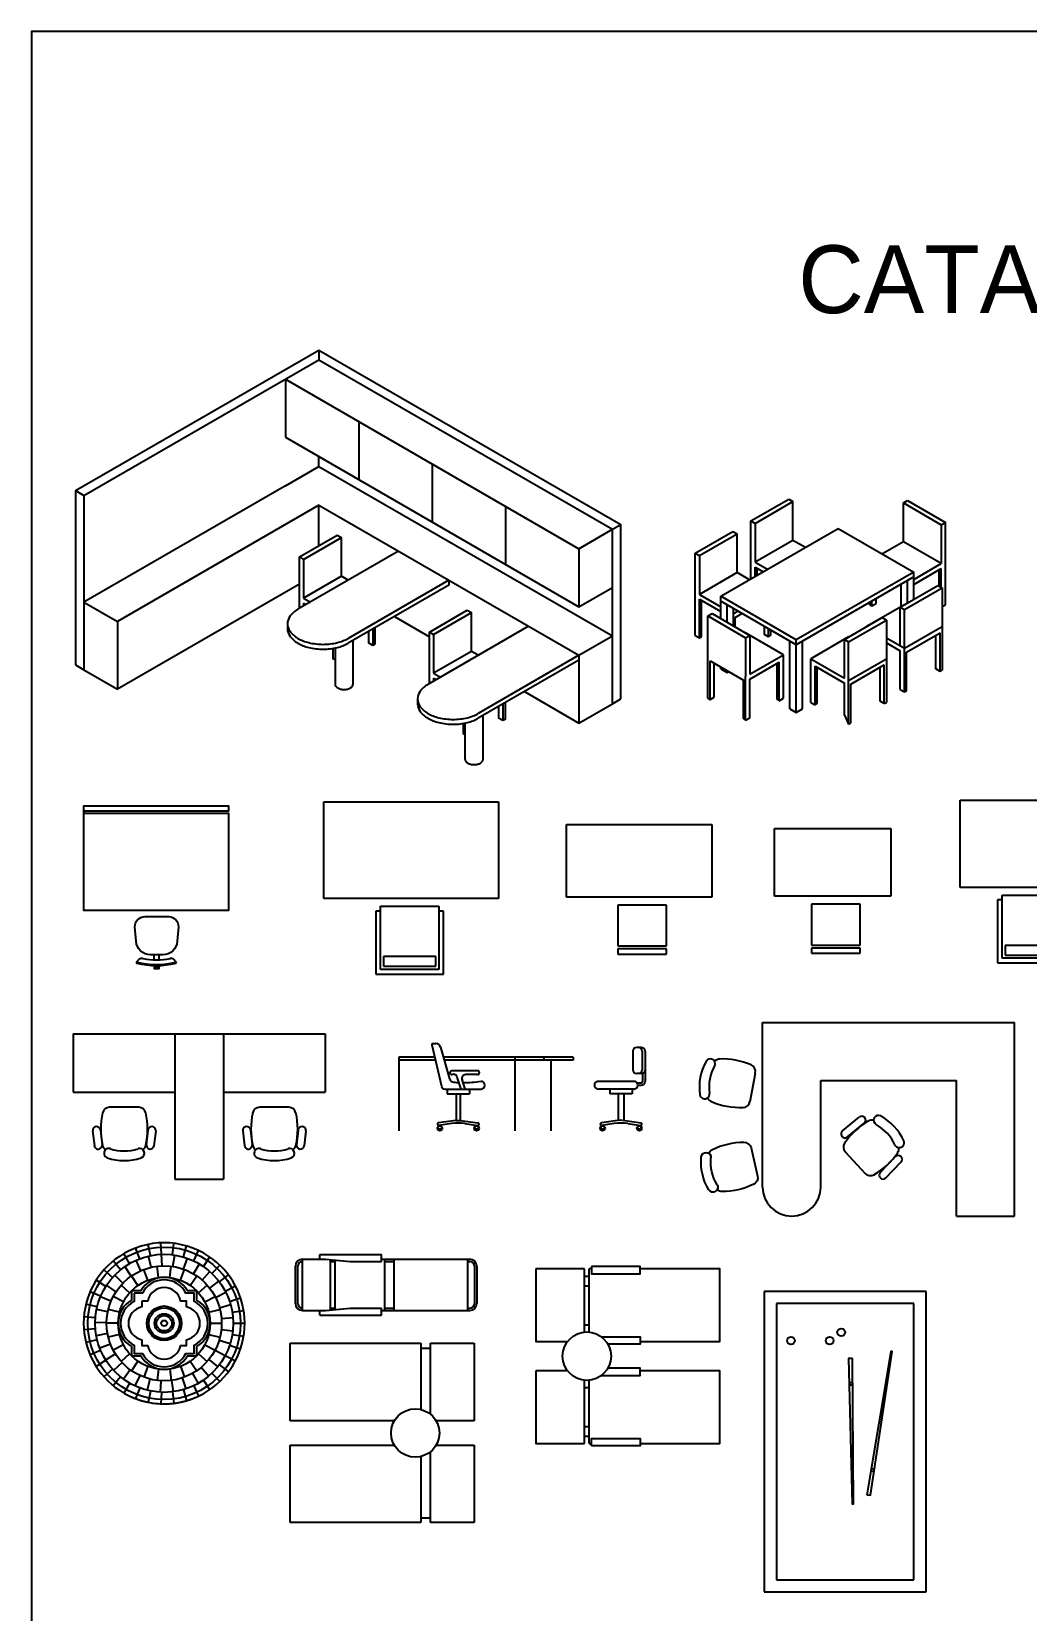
# Model space of a CAD drawing. Header units: millimetres. Extents: x 203.7 to 271.7, y 165.9 to 194.2.
# Drawn here: x 203.68 to 213.95, y 177.89 to 194.18 of the extents above; entities that cross this region are included whole.
import ezdxf

# ---------------------------------------------------------------- set-up
doc = ezdxf.new("R2010")
doc.units = ezdxf.units.MM
for name, color, linetype in [('ARCHTC8', 252, 'Continuous'), ('M', 7, 'Continuous'), ('MUEBLE', 8, 'Continuous'), ('MURO-ACTUALES', 1, 'Continuous')]:
    doc.layers.add(name, color=color, linetype=linetype)

# ---------------------------------------------------------------- blocks, each defined once
blk = doc.blocks.new('L')
at = {"layer": 'MUEBLE'}
blk.add_line((0, 0), (0, -0.6), dxfattribs=at)
blk = doc.blocks.new('ASOL-03')
for p, q in [((-0.025, 0.249), (-0.025, 0.9)), ((-0.025, 0.825), (0.025, 0.825)), ((0.025, 0.249), (0.025, 0.9)), ((-0.025, 0.725), (0.025, 0.725)), ((-0.025, 0.325), (0.025, 0.325)), ((-0.025, -0.9), (-0.025, -0.249)), ((-0.025, -0.325), (0.025, -0.325)), ((0.025, -0.9), (0.025, -0.249)), ((-0.025, -0.725), (0.025, -0.725)), ((-0.025, -0.825), (0.025, -0.825))]:
    blk.add_line(p, q)
for points in [[(-0.525, 0.9), (-0.525, 0.15), (-0.2, 0.15)], [(-0.025, 0.9), (-0.525, 0.9)], [(0.05, 0.9), (0.025, 0.9)], [(0.55, 0.15), (1.375, 0.15), (1.375, 0.9), (0.55, 0.9)], [(0.15, 0.2), (0.55, 0.2), (0.55, 0.125), (0.217, 0.125)], [(-0.2, -0.15), (-0.525, -0.15)], [(-0.525, -0.15), (-0.525, -0.9), (-0.025, -0.9)], [(0.15, -0.2), (0.55, -0.2), (0.55, -0.125), (0.217, -0.125)], [(0.55, -0.9), (1.375, -0.9), (1.375, -0.15), (0.55, -0.15)], [(0.05, -0.9), (0.025, -0.9)], [(0.025, -0.9), (0.05, -0.9)]]:
    blk.add_lwpolyline(points)
for points in [[(0.05, 0.925), (0.05, 0.85), (0.55, 0.85), (0.55, 0.925)], [(0.05, -0.925), (0.05, -0.85), (0.55, -0.85), (0.55, -0.925)]]:
    blk.add_lwpolyline(points, close=True)
blk.add_circle((0, 0), 0.25)
blk = doc.blocks.new('A-3')
at = {"layer": 'MUEBLE'}
blk.add_blockref('ASOL-03', (-1.375, -0.15), dxfattribs=at)
blk = doc.blocks.new('E-11')
at = {"layer": 'MUEBLE'}
for p, q in [((-0.742, 0.717), (-0.644, 0.291)), ((-0.732, 0.729), (-0.701, 0.729)), ((-0.653, 0.693), (-0.559, 0.366)), ((1.418, 0.689), (1.372, 0.689)), ((-1.085, 0.589), (-1.085, -0.171)), ((-0.713, 0.589), (-1.085, 0.589)), ((-0.706, 0.559), (-1.085, 0.559)), ((0.715, 0.589), (-0.623, 0.589)), ((0.715, 0.559), (-0.614, 0.559)), ((0.115, 0.589), (0.115, -0.171)), ((0.415, 0.589), (0.415, 0.559)), ((0.49, -0.171), (0.49, 0.559)), ((0.715, 0.589), (0.715, 0.559)), ((1.332, 0.649), (1.332, 0.459)), ((1.429, 0.649), (1.429, 0.459)), ((1.458, 0.649), (1.458, 0.339)), ((-0.271, 0.449), (-0.536, 0.449)), ((-0.44, 0.259), (-0.482, 0.384)), ((-0.398, 0.259), (-0.431, 0.357)), ((-0.271, 0.409), (-0.393, 0.409)), ((1.345, 0.339), (0.975, 0.339)), ((1.418, 0.419), (1.372, 0.419)), ((1.433, 0.422), (1.433, 0.339)), ((-0.605, 0.259), (-0.235, 0.259)), ((-0.585, 0.259), (-0.585, 0.209)), ((-0.585, 0.209), (-0.355, 0.209)), ((-0.49, 0.209), (-0.49, -0.064)), ((-0.45, 0.209), (-0.45, -0.064)), ((-0.355, 0.259), (-0.355, 0.209)), ((1.345, 0.259), (0.975, 0.259)), ((1.095, 0.259), (1.095, 0.209)), ((1.325, 0.209), (1.095, 0.209)), ((1.18, 0.209), (1.18, -0.066)), ((1.24, 0.209), (1.24, -0.066)), ((1.325, 0.259), (1.325, 0.209)), ((1.385, 0.324), (1.418, 0.324)), ((1.385, 0.299), (1.418, 0.299)), ((-0.49, -0.064), (-0.677, -0.09)), ((-0.539, -0.096), (-0.671, -0.115)), ((-0.668, -0.122), (-0.668, -0.114)), ((-0.653, -0.122), (-0.653, -0.112)), ((-0.49, -0.064), (-0.45, -0.064)), ((-0.45, -0.064), (-0.269, -0.09)), ((-0.401, -0.096), (-0.27, -0.115)), ((-0.288, -0.122), (-0.288, -0.112)), ((-0.273, -0.122), (-0.273, -0.114)), ((1.197, -0.063), (1.009, -0.09)), ((1.141, -0.096), (1.01, -0.115)), ((1.013, -0.122), (1.013, -0.114)), ((1.028, -0.122), (1.028, -0.112)), ((1.224, -0.063), (1.417, -0.09)), ((1.28, -0.096), (1.411, -0.115)), ((1.393, -0.122), (1.393, -0.112)), ((1.408, -0.122), (1.408, -0.114))]:
    blk.add_line(p, q, dxfattribs=at)
for centre in [(-0.66, -0.146), (-0.28, -0.146), (1.02, -0.146), (1.4, -0.146)]:
    blk.add_circle(centre, 0.025, dxfattribs=at)
for centre, radius, start, end in [((-0.732, 0.719), 0.01, 90, 192.9037), ((-0.701, 0.679), 0.05, 16.0184, 90), ((1.372, 0.649), 0.04, 90, 180), ((1.389, 0.649), 0.04, 0, 90), ((1.418, 0.649), 0.04, 0, 90), ((-0.511, 0.38), 0.05, 192.9037, 265.9835), ((-0.536, 0.429), 0.02, 90, 285.1282), ((-0.52, 0.372), 0.04, 18.5134, 105.1282), ((-0.42, 1.67), 1.343, 265.9835, 268.1644), ((-0.393, 0.369), 0.04, 90, 198.5134), ((-0.42, 1.67), 1.343, 269.9743, 277.9181), ((-0.271, 0.429), 0.02, 270, 90), ((-0.235, 0.299), 0.04, 270, 90), ((0.975, 0.299), 0.04, 90, 270), ((1.372, 0.459), 0.04, 180, 270), ((1.345, 0.299), 0.04, 270, 90), ((1.389, 0.459), 0.04, 270, 0), ((1.418, 0.459), 0.04, 270, 0), ((1.418, 0.339), 0.015, 270, 0), ((1.418, 0.339), 0.04, 270, 0), ((-0.605, 0.299), 0.04, 198.5379, 270), ((-0.673, -0.102), 0.0126, 109.1862, 277.9435), ((-0.66, -0.125), 0.025, 204.6257, 335.3743), ((-0.47, -0.592), 0.5, 82.0565, 97.9435), ((-0.28, -0.125), 0.025, 204.6257, 335.3743), ((-0.268, -0.102), 0.0126, 262.0565, 93.2993), ((1.008, -0.102), 0.0126, 86.7007, 277.9435), ((1.02, -0.125), 0.025, 204.6257, 335.3743), ((1.21, -0.592), 0.5, 82.0565, 97.9435), ((1.21, -0.163), 0.1, 82.0565, 97.9435), ((1.4, -0.125), 0.025, 204.6257, 335.3743), ((1.413, -0.102), 0.0126, 262.0565, 70.8138)]:
    blk.add_arc(centre, radius, start, end, dxfattribs=at)
blk = doc.blocks.new('E-3')
at = {"layer": 'MUEBLE'}
for p, q in [((-0.638, -0.234), (-0.638, 0.516)), ((-0.638, 0.516), (0.862, 0.516)), ((0.862, 0.516), (0.862, -0.234)), ((0.862, -0.234), (-0.638, -0.234)), ((-0.109, -0.316), (-0.109, -0.738)), ((-0.109, -0.316), (-0.109, -0.316)), ((0.394, -0.316), (-0.109, -0.316)), ((0.394, -0.738), (0.394, -0.316)), ((-0.109, -0.738), (0.394, -0.738)), ((-0.109, -0.767), (-0.109, -0.821)), ((0.394, -0.767), (-0.109, -0.767)), ((0.394, -0.821), (0.394, -0.767)), ((-0.109, -0.821), (0.394, -0.821))]:
    blk.add_line(p, q, dxfattribs=at)
blk = doc.blocks.new('ASOL-02')
for p, q in [((-1.291, 0.123), (-1.291, 0.923)), ((-1.291, 0.923), (0.059, 0.923)), ((0.059, 0.923), (0.059, 0.24)), ((0.059, 0.873), (0.159, 0.873)), ((0.159, 0.923), (0.609, 0.923)), ((0.159, 0.19), (0.159, 0.923)), ((0.609, 0.923), (0.609, 0.123)), ((-0.215, 0.123), (-1.291, 0.123)), ((0.609, 0.123), (0.216, 0.123)), ((-1.291, -0.127), (-0.217, -0.127)), ((-1.291, -0.927), (-1.291, -0.127)), ((0.218, -0.127), (0.609, -0.127)), ((0.609, -0.127), (0.609, -0.927)), ((0.059, -0.246), (0.059, -0.927)), ((0.159, -0.927), (0.159, -0.196)), ((0.059, -0.927), (-1.291, -0.927)), ((0.059, -0.877), (0.159, -0.877)), ((0.609, -0.927), (0.159, -0.927))]:
    blk.add_line(p, q)
blk.add_circle((0.001, -0.003), 0.25)
blk = doc.blocks.new('A-2')
at = {"layer": 'MUEBLE'}
blk.add_blockref('ASOL-02', (-0.609, -0.923), dxfattribs=at)
blk = doc.blocks.new('ASOL-01')
for p, q in [((0, -0.192), (0, 0.192)), ((0.024, -0.192), (0.024, 0.192)), ((0.072, -0.264), (0.072, 0.264)), ((0.072, 0.264), (0.312, 0.264)), ((0.252, 0.264), (0.252, 0.312)), ((0.252, 0.312), (0.888, 0.312)), ((0.312, 0.264), (0.564, 0.24)), ((0.36, 0.259), (0.36, -0.259)), ((0.36, 0.24), (0.408, 0.24)), ((0.408, 0.255), (0.408, -0.255)), ((0.564, 0.24), (0.888, 0.24)), ((0.888, 0.24), (0.888, 0.312)), ((0.888, 0.264), (1.8, 0.264)), ((0.924, -0.264), (0.924, 0.264)), ((0.924, 0.24), (1.02, 0.24)), ((1.02, -0.264), (1.02, 0.264)), ((1.776, 0.264), (1.776, -0.264)), ((1.776, 0.24), (1.8, 0.24)), ((1.848, 0.192), (1.848, -0.192)), ((1.872, 0.192), (1.872, -0.192)), ((0.072, -0.264), (0.312, -0.264)), ((0.252, -0.312), (0.252, -0.264)), ((0.252, -0.312), (0.888, -0.312)), ((0.312, -0.264), (0.564, -0.24)), ((0.36, -0.24), (0.408, -0.24)), ((0.564, -0.24), (0.888, -0.24)), ((0.888, -0.312), (0.888, -0.24)), ((0.888, -0.264), (1.8, -0.264)), ((0.924, -0.24), (1.02, -0.24)), ((1.776, -0.24), (1.8, -0.24))]:
    blk.add_line(p, q)
for centre, radius, start, end in [((0.072, 0.192), 0.072, 90, 180), ((0.072, 0.192), 0.048, 90, 180), ((1.8, 0.192), 0.072, 0, 90), ((1.8, 0.192), 0.048, 0, 90), ((0.072, -0.192), 0.072, 180, 270), ((0.072, -0.192), 0.048, 180, 270), ((1.8, -0.192), 0.048, 270, 0), ((1.8, -0.192), 0.072, 270, 0)]:
    blk.add_arc(centre, radius, start, end)
blk = doc.blocks.new('A-1')
at = {"layer": 'MUEBLE'}
blk.add_blockref('ASOL-01', (-0.888, -0.312), dxfattribs=at)
blk = doc.blocks.new('F')
at = {"color": 9}
blk.add_circle((0, 0), 6.3, dxfattribs=at)
at = {"layer": 'ARCHTC8', "color": 9, "linetype": 'Continuous'}
for p, q in [((5.63, 0.91), (6.57, 1.07)), ((5.7, 0), (6.65, 0)), ((5.63, -0.91), (6.57, -1.07))]:
    blk.add_line(p, q, dxfattribs=at)
at = {"layer": 'M', "color": 9, "linetype": 'Continuous'}
for p, q in [((-1.14, 5.59), (-1.33, 6.52)), ((-0.23, 5.7), (-0.27, 6.65)), ((0.69, 5.66), (0.8, 6.6)), ((-2.85, 4.94), (-3.33, 5.76)), ((-2.02, 5.33), (-2.36, 6.22)), ((-1.07, 4.63), (-1.28, 5.56)), ((-0.17, 4.75), (-0.21, 5.7)), ((0.73, 4.7), (0.87, 5.63)), ((1.59, 5.48), (1.85, 6.39)), ((1.6, 4.47), (1.93, 5.37)), ((2.44, 5.15), (2.85, 6.01)), ((3.24, 4.69), (3.78, 5.48)), ((-4.27, 3.78), (-4.98, 4.41)), ((-3.61, 4.42), (-4.21, 5.15)), ((-3.4, 3.32), (-4.08, 3.98)), ((-2.71, 3.9), (-3.26, 4.68)), ((-2.16, 3.13), (-2.7, 3.91)), ((-1.93, 4.34), (-2.31, 5.21)), ((-1.35, 3.55), (-1.69, 4.44)), ((-0.46, 3.77), (-0.57, 4.72)), ((0.46, 3.77), (0.57, 4.72)), ((1.35, 3.55), (1.69, 4.44)), ((2.16, 3.13), (2.7, 3.91)), ((2.42, 4.09), (2.91, 4.91)), ((3.15, 3.56), (3.78, 4.27)), ((3.95, 4.11), (4.61, 4.8)), ((4.56, 3.43), (5.32, 4)), ((-5.25, 2.24), (-6.12, 2.61)), ((-4.82, 3.05), (-5.62, 3.56)), ((-3.97, 2.61), (-4.76, 3.14)), ((-2.85, 2.52), (-3.56, 3.15)), ((2.85, 2.52), (3.56, 3.15)), ((3.77, 2.9), (4.52, 3.47)), ((5.05, 2.65), (5.89, 3.09)), ((-5.54, 1.36), (-6.46, 1.59)), ((-4.39, 1.82), (-5.27, 2.18)), ((-3.37, 1.77), (-4.21, 2.21)), ((3.37, 1.77), (4.21, 2.21)), ((4.25, 2.13), (5.1, 2.56)), ((4.57, 1.29), (5.49, 1.54)), ((5.41, 1.81), (6.31, 2.11)), ((-5.68, 0.46), (-6.63, 0.54)), ((-4.75, 0.05), (-5.7, 0.06)), ((-4.66, 0.95), (-5.59, 1.14)), ((-3.8, 0), (-4.75, 0)), ((-3.69, 0.91), (-4.61, 1.14)), ((3.69, 0.91), (4.61, 1.14)), ((3.8, 0), (4.75, 0)), ((4.74, 0.4), (5.68, 0.48)), ((-5.68, -0.46), (-6.63, -0.54)), ((-4.68, -0.85), (-5.61, -1.02)), ((-3.69, -0.91), (-4.61, -1.14)), ((3.69, -0.91), (4.61, -1.14)), ((4.73, -0.5), (5.67, -0.61)), ((-5.54, -1.36), (-6.46, -1.59)), ((-5.25, -2.24), (-6.12, -2.61)), ((-4.43, -1.72), (-5.32, -2.06)), ((-4.03, -2.52), (-4.83, -3.03)), ((-3.37, -1.77), (-4.21, -2.21)), ((-2.85, -2.52), (-3.56, -3.15)), ((2.85, -2.52), (3.56, -3.15)), ((3.37, -1.77), (4.21, -2.21)), ((4.2, -2.22), (5.04, -2.67)), ((4.54, -1.39), (5.45, -1.67)), ((5.41, -1.81), (6.31, -2.11)), ((-4.82, -3.05), (-5.62, -3.56)), ((-4.27, -3.78), (-4.98, -4.41)), ((-3.48, -3.24), (-4.17, -3.89)), ((-2.8, -3.84), (-3.36, -4.61)), ((-2.16, -3.13), (-2.7, -3.91)), ((-1.35, -3.55), (-1.69, -4.44)), ((-0.46, -3.77), (-0.57, -4.72)), ((0.46, -3.77), (0.57, -4.72)), ((1.35, -3.55), (1.69, -4.44)), ((2.16, -3.13), (2.7, -3.91)), ((3.07, -3.63), (3.69, -4.35)), ((3.7, -2.98), (4.44, -3.58)), ((4.56, -3.43), (5.32, -4)), ((5.05, -2.65), (5.89, -3.09)), ((-3.61, -4.42), (-4.21, -5.15)), ((-2.85, -4.94), (-3.33, -5.76)), ((-2.02, -4.3), (-2.43, -5.16)), ((-1.17, -4.61), (-1.41, -5.53)), ((-0.28, -4.74), (-0.34, -5.69)), ((0.62, -4.71), (0.75, -5.65)), ((1.5, -4.51), (1.8, -5.41)), ((2.33, -4.14), (2.8, -4.97)), ((2.44, -5.15), (2.85, -6.01)), ((3.24, -4.69), (3.78, -5.48)), ((3.95, -4.11), (4.61, -4.8)), ((-2.02, -5.33), (-2.36, -6.22)), ((-1.14, -5.59), (-1.33, -6.52)), ((-0.23, -5.7), (-0.27, -6.65)), ((0.69, -5.66), (0.8, -6.6)), ((1.59, -5.48), (1.85, -6.39))]:
    blk.add_line(p, q, dxfattribs=at)
for points in [[(-2.69, 2.69), (-2.69, 1.92, 0.578969), (-2.69, -1.92), (-2.69, -2.69), (-1.92, -2.69, 0.578969), (1.92, -2.69), (2.69, -2.69), (2.69, -1.92, 0.578969), (2.69, 1.92), (2.69, 2.69), (1.92, 2.69, 0.578969), (-1.92, 2.69)], [(-2.48, 2.48), (-2.48, 1.8, 0.61971), (-2.48, -1.8), (-2.48, -2.48), (-1.8, -2.48, 0.61971), (1.8, -2.48), (2.48, -2.48), (2.48, -1.8, 0.61971), (2.48, 1.8), (2.48, 2.48), (1.8, 2.48, 0.61971), (-1.8, 2.48)], [(-1.84, 1.84), (-1.84, 1.35, 0.825961), (-1.84, -1.35), (-1.84, -1.84), (-1.35, -1.84, 0.825961), (1.35, -1.84), (1.84, -1.84), (1.84, -1.35, 0.825961), (1.84, 1.35), (1.84, 1.84), (1.35, 1.84, 0.825961), (-1.35, 1.84)]]:
    blk.add_lwpolyline(points, format="xyb", close=True, dxfattribs=at)
for radius in [5.7, 4.75, 3.8, 1.43, 1.27, 0.792, 0.634, 0.238]:
    blk.add_circle((0, 0), radius, dxfattribs=at)
at = {"layer": 'M', "color": 9}
for start, end in [(56.251, 123.749), (236.251, 303.749), (245.3916, 295.3769)]:
    blk.add_arc((0, 0), 6.65, start, end, dxfattribs=at)
at = {"layer": 'M', "color": 9, "linetype": 'Continuous'}
for start, end in [(123.749, 236.251), (303.749, 56.251), (245.3916, 290.7816)]:
    blk.add_arc((0, 0), 6.65, start, end, dxfattribs=at)
blk = doc.blocks.new('E-10')
at = {"layer": 'MUEBLE'}
for p, q in [((-1.052, 0.777), (-1.052, 0.177)), ((-1.052, 0.777), (1.548, 0.777)), ((-0.002, 0.777), (-0.002, -0.723)), ((0.498, 0.777), (0.498, -0.723)), ((1.548, 0.777), (1.548, 0.177)), ((-1.052, 0.177), (-0.002, 0.177)), ((0.498, 0.177), (1.548, 0.177)), ((-0.377, 0.019), (-0.677, 0.019)), ((1.173, 0.019), (0.873, 0.019)), ((-0.852, -0.224), (-0.834, -0.377)), ((-0.772, -0.215), (-0.755, -0.368)), ((-0.281, -0.215), (-0.298, -0.368)), ((-0.201, -0.224), (-0.219, -0.377)), ((0.698, -0.224), (0.716, -0.377)), ((0.778, -0.215), (0.795, -0.368)), ((1.269, -0.215), (1.252, -0.368)), ((1.349, -0.224), (1.331, -0.377)), ((-0.002, -0.723), (0.498, -0.723))]:
    blk.add_line(p, q, dxfattribs=at)
for centre, radius, start, end in [((-0.677, -0.056), 0.075, 90, 167.5099), ((-0.377, -0.056), 0.075, 12.4901, 90), ((0.873, -0.056), 0.075, 90, 167.5099), ((1.173, -0.056), 0.075, 12.4901, 90), ((-0.018, -0.206), 0.75, 167.1255, 192.8745), ((-1.035, -0.206), 0.75, 347.1255, 12.8745), ((1.532, -0.206), 0.75, 167.1255, 192.8745), ((0.515, -0.206), 0.75, 347.1255, 12.8745), ((-0.812, -0.219), 0.04, 6.4952, 186.4952), ((-0.241, -0.219), 0.04, 353.5048, 173.5048), ((0.738, -0.219), 0.04, 6.4952, 186.4952), ((1.309, -0.219), 0.04, 353.5048, 173.5048), ((-0.795, -0.372), 0.04, 186.4952, 6.4952), ((-0.677, -0.356), 0.075, 192.4901, 235.8778), ((-0.685, -0.455), 0.05, 71.5114, 251.5114), ((-0.527, 0.019), 0.45, 251.5114, 288.4886), ((-0.368, -0.455), 0.05, 288.4886, 108.4886), ((-0.377, -0.356), 0.075, 304.1222, 347.5099), ((-0.258, -0.372), 0.04, 173.5048, 353.5048), ((0.755, -0.372), 0.04, 186.4952, 6.4952), ((0.873, -0.356), 0.075, 192.4901, 235.8778), ((0.865, -0.455), 0.05, 71.5114, 251.5114), ((1.023, 0.019), 0.45, 251.5114, 288.4886), ((1.182, -0.455), 0.05, 288.4886, 108.4886), ((1.173, -0.356), 0.075, 304.1222, 347.5099), ((1.292, -0.372), 0.04, 173.5048, 353.5048), ((-0.527, 0.019), 0.55, 251.5114, 288.4886), ((1.023, 0.019), 0.55, 251.5114, 288.4886)]:
    blk.add_arc(centre, radius, start, end, dxfattribs=at)
blk = doc.blocks.new('E-2')
at = {"layer": 'MUEBLE'}
for p, q in [((-1.013, 0.7), (0.787, 0.7)), ((-1.013, -0.3), (-1.013, 0.7)), ((0.787, 0.7), (0.787, -0.3)), ((0.787, -0.3), (-1.013, -0.3)), ((-0.478, -0.43), (-0.478, -1.08)), ((-0.474, -0.43), (-0.478, -0.43)), ((-0.428, -0.43), (-0.474, -0.43)), ((-0.428, -1.03), (-0.428, -0.379)), ((-0.428, -0.379), (0.172, -0.379)), ((0.172, -0.379), (0.172, -1.03)), ((0.222, -0.43), (0.172, -0.43)), ((0.222, -1.08), (0.222, -0.43)), ((-0.398, -0.898), (-0.398, -0.998)), ((0.142, -0.898), (-0.398, -0.898)), ((0.142, -0.998), (0.142, -0.898)), ((-0.478, -1.08), (0.222, -1.08)), ((0.172, -1.03), (-0.428, -1.03)), ((-0.398, -0.998), (0.142, -0.998))]:
    blk.add_line(p, q, dxfattribs=at)
blk = doc.blocks.new('E-1')
at = {"layer": 'MUEBLE'}
for p, q in [((4.732, -3.618), (4.732, -3.518)), ((4.832, -3.618), (4.832, -3.518))]:
    blk.add_line(p, q, dxfattribs=at)
blk.add_lwpolyline([(3.271, -0.547), (6.271, -0.547), (6.271, -0.447), (3.271, -0.447), (3.271, -2.597), (6.271, -2.597), (6.271, -0.597), (3.271, -0.597)], dxfattribs=at)
blk.add_lwpolyline([(4.909, -3.518), (4.655, -3.518, -0.397305), (4.355, -3.236), (4.334, -2.94, -0.431327), (4.534, -2.728), (5.03, -2.728, -0.431327), (5.23, -2.94), (5.208, -3.236, -0.397305)], format="xyb", close=True, dxfattribs=at)
for points in [[(4.371, -3.688, 0.125), (5.181, -3.688, 0.125)], [(4.376, -3.668, 0.125), (5.176, -3.668, 0.777778)], [(4.498, -3.593, 0.09384), (5.065, -3.591, 0.125)]]:
    blk.add_lwpolyline(points, format="xyb", dxfattribs=at)
blk.add_lwpolyline([(4.732, -3.773), (4.732, -3.797), (4.832, -3.797), (4.832, -3.773)], close=True, dxfattribs=at)
for centre, radius, start, end in [((4.373, -3.678), 0.01, 75.75, 255.75), ((4.473, -3.69), 0.1, 75.75, 167.514), ((5.078, -3.69), 0.1, 12.486, 104.25), ((5.178, -3.678), 0.01, 284.25, 104.25)]:
    blk.add_arc(centre, radius, start, end, dxfattribs=at)
blk = doc.blocks.new('BILLA-01')
for p, q in [((-0.845, 1.567), (-0.845, -1.533)), ((0.825, 1.567), (-0.845, 1.567)), ((0.825, -1.533), (0.825, 1.567)), ((-0.72, 1.442), (-0.72, -1.408)), ((0.7, 1.442), (-0.72, 1.442)), ((0.7, -1.408), (0.7, 1.442)), ((0.068, 0.625), (0.032, 0.625)), ((0.068, 0.6), (0.033, 0.6)), ((0.254, -0.284), (0.29, -0.289)), ((0.259, -0.259), (0.294, -0.264)), ((-0.72, -1.408), (0.7, -1.408)), ((-0.845, -1.533), (0.825, -1.533))]:
    blk.add_line(p, q)
for points in [[(0.066, 0.875), (0.026, 0.875), (0.062, -0.625), (0.077, -0.625)], [(0.213, -0.53), (0.253, -0.536), (0.474, 0.947), (0.46, 0.949)]]:
    blk.add_lwpolyline(points, close=True)
for centre in [(-0.051, 1.146), (-0.57, 1.06), (-0.17, 1.06)]:
    blk.add_circle(centre, 0.04)
for points in [[(0.46, 0.949), (0.474, 0.947), (0.455, 0.925), (0.471, 0.922)], [(0.077, -0.625), (0.062, -0.625), (0.077, -0.6), (0.062, -0.6)]]:
    blk.add_solid(points)
blk = doc.blocks.new('B-1')
at = {"layer": 'MUEBLE'}
blk.add_blockref('BILLA-01', (-0.825, -1.567), dxfattribs=at)
blk = doc.blocks.new('SILLA-VI')
at = {"layer": 'MUEBLE'}
blk.add_line((-0.15, -0.275), (0.15, -0.275), dxfattribs=at)
for centre, radius, start, end in [((-0.159, 0.199), 0.05, 108.4886, 288.4886), ((0, -0.275), 0.55, 71.5114, 108.4886), ((0, -0.275), 0.45, 71.5114, 108.4886), ((0.159, 0.199), 0.05, 251.5114, 71.5114), ((0.508, -0.05), 0.75, 167.1255, 192.8745), ((-0.15, 0.1), 0.075, 124.1222, 167.5099), ((0.15, 0.1), 0.075, 12.4901, 55.8778), ((-0.508, -0.05), 0.75, 347.1255, 12.8745), ((-0.15, -0.2), 0.075, 192.4901, 270), ((0.15, -0.2), 0.075, 270, 347.5099)]:
    blk.add_arc(centre, radius, start, end, dxfattribs=at)
blk = doc.blocks.new('E-12')
at = {"layer": 'MUEBLE'}
for p, q in [((-0.901, -0.338), (-0.901, 1.362)), ((-0.901, 1.362), (1.699, 1.362)), ((1.699, -0.638), (1.699, 1.362)), ((-1.031, 0.544), (-0.976, 0.839)), ((-0.301, -0.338), (-0.301, 0.762)), ((-0.301, 0.762), (1.099, 0.762)), ((1.099, -0.638), (1.099, 0.762)), ((-0.077, 0.241), (0.097, 0.384)), ((-0.026, 0.179), (0.148, 0.322)), ((-0.048, 0.024), (0.156, -0.197)), ((0.313, -0.187), (0.469, -0.025)), ((0.37, -0.243), (0.526, -0.08)), ((1.099, -0.638), (1.699, -0.638))]:
    blk.add_line(p, q, dxfattribs=at)
for centre, radius, start, end in [((-1.441, 0.935), 0.05, 330.9108, 150.9108), ((-1.345, 0.908), 0.075, 91.8894, 135.2771), ((-1.318, 0.234), 0.75, 66.5248, 92.2738), ((-1.004, 0.692), 0.55, 150.9108, 187.8879), ((-1.004, 0.692), 0.45, 150.9108, 187.8879), ((-1.05, 0.853), 0.075, 349.3993, 66.9092), ((-1.499, 0.623), 0.05, 187.8879, 7.8879), ((-1.4, 0.613), 0.075, 203.5215, 246.9092), ((-1.131, 1.233), 0.75, 246.5248, 272.2738), ((-1.105, 0.558), 0.075, 271.8894, 349.3993), ((0.565, -0.307), 0.75, 119.8939, 145.643), ((0.123, 0.353), 0.04, 309.3802, 129.3802), ((0.228, 0.278), 0.075, 76.8906, 120.2784), ((0.295, 0.352), 0.05, 61.257, 241.257), ((0.054, -0.087), 0.55, 24.2799, 61.257), ((-0.051, 0.21), 0.04, 129.3802, 309.3802), ((0.054, -0.087), 0.45, 24.2799, 61.257), ((0.008, 0.075), 0.075, 145.2585, 222.7684), ((-0.126, 0.439), 0.75, 299.8939, 325.643), ((0.51, 0.119), 0.05, 204.2799, 24.2799), ((0.431, 0.058), 0.075, 325.2585, 8.6462), ((0.498, -0.052), 0.04, 316.1567, 136.1567), ((0.211, -0.146), 0.075, 222.7684, 300.2784), ((0.342, -0.215), 0.04, 136.1567, 316.1567), ((-0.601, -0.338), 0.3, 180, 0)]:
    blk.add_arc(centre, radius, start, end, dxfattribs=at)
at = {"layer": 'MUEBLE', "xscale": -1, "rotation": 103.0307790076859}
blk.add_blockref('SILLA-VI', (-1.255, -0.141), dxfattribs=at)
blk = doc.blocks.new('E-5')
at = {"layer": 'MUEBLE'}
for p, q in [((-0.681, -0.287), (-0.681, 0.613)), ((-0.681, 0.613), (0.819, 0.613)), ((0.819, 0.613), (0.819, -0.287)), ((0.819, -0.287), (-0.681, -0.287)), ((-0.296, -0.416), (-0.296, -1.066)), ((-0.292, -0.416), (-0.296, -0.416)), ((-0.246, -0.416), (-0.292, -0.416)), ((-0.246, -1.016), (-0.246, -0.366)), ((-0.246, -0.366), (0.354, -0.366)), ((0.354, -0.366), (0.354, -1.016)), ((0.404, -0.416), (0.354, -0.416)), ((0.404, -1.066), (0.404, -0.416)), ((-0.215, -0.885), (-0.215, -0.985)), ((0.325, -0.885), (-0.215, -0.885)), ((0.325, -0.985), (0.325, -0.885)), ((-0.296, -1.066), (0.404, -1.066)), ((0.354, -1.016), (-0.246, -1.016)), ((-0.215, -0.985), (0.325, -0.985))]:
    blk.add_line(p, q, dxfattribs=at)
blk = doc.blocks.new('E-4')
at = {"layer": 'MUEBLE'}
for p, q in [((-0.64, 0.705), (0.56, 0.705)), ((-0.64, 0.005), (-0.64, 0.705)), ((0.56, 0.705), (0.56, 0.005)), ((0.56, 0.005), (-0.64, 0.005)), ((-0.261, -0.077), (-0.261, -0.499)), ((0.242, -0.077), (-0.261, -0.077)), ((-0.261, -0.077), (-0.261, -0.077)), ((0.242, -0.499), (0.242, -0.077)), ((-0.261, -0.499), (0.242, -0.499)), ((0.242, -0.529), (-0.261, -0.529)), ((-0.261, -0.529), (-0.261, -0.582)), ((-0.261, -0.582), (0.242, -0.582)), ((0.242, -0.582), (0.242, -0.529))]:
    blk.add_line(p, q, dxfattribs=at)

msp = doc.modelspace()

# ---------------------------------------------------------------- linework, layer by layer
at = {"layer": 'MUEBLE'}
for p, q in [((204.13, 189.444), (206.641, 190.894)), ((206.641, 190.894), (209.759, 189.094)), ((206.641, 190.894), (206.641, 190.794)), ((204.216, 189.394), (206.641, 190.794)), ((206.641, 190.794), (209.672, 189.044)), ((206.295, 190.594), (206.295, 189.994)), ((206.295, 190.594), (209.326, 188.844)), ((206.295, 189.994), (209.326, 188.244)), ((206.295, 189.494), (206.641, 189.694)), ((206.641, 189.694), (206.641, 189.794)), ((206.641, 189.694), (209.672, 187.944)), ((204.13, 189.444), (204.13, 187.644)), ((204.13, 189.444), (204.216, 189.394)), ((206.295, 189.494), (204.216, 188.294)), ((204.216, 189.394), (204.216, 187.594)), ((211.102, 189.13), (211.492, 189.355)), ((211.492, 189.355), (211.535, 189.33)), ((212.676, 189.316), (212.719, 189.341)), ((212.719, 189.341), (213.109, 189.116)), ((206.641, 189.294), (204.563, 188.094)), ((206.641, 189.294), (209.326, 187.744)), ((206.641, 188.875), (206.641, 189.294)), ((211.145, 189.105), (211.535, 189.33)), ((211.535, 188.93), (211.535, 189.33)), ((212.676, 188.916), (212.676, 189.316)), ((212.676, 189.316), (213.065, 189.091)), ((209.326, 188.844), (209.672, 189.044)), ((209.672, 189.044), (209.759, 189.094)), ((209.672, 187.244), (209.672, 189.044)), ((209.759, 187.294), (209.759, 189.094)), ((210.526, 188.798), (210.916, 189.023)), ((210.79, 188.353), (212.002, 189.053)), ((210.916, 189.023), (210.959, 188.998)), ((211.102, 188.533), (211.102, 189.13)), ((211.102, 189.13), (211.145, 189.105)), ((211.145, 189.105), (211.145, 188.705)), ((212.002, 189.053), (212.782, 188.603)), ((213.065, 189.091), (213.109, 189.116)), ((213.065, 189.091), (213.065, 188.691)), ((213.109, 188.266), (213.109, 189.116)), ((206.441, 188.759), (206.831, 188.984)), ((206.484, 188.734), (206.874, 188.959)), ((206.831, 188.984), (206.874, 188.959)), ((206.874, 188.559), (206.874, 188.959)), ((210.569, 188.773), (210.959, 188.998)), ((210.959, 188.598), (210.959, 188.998)), ((211.535, 188.93), (211.145, 188.705)), ((211.663, 188.857), (211.535, 188.93)), ((212.676, 188.916), (212.458, 188.79)), ((213.065, 188.691), (212.676, 188.916)), ((207.464, 188.819), (206.425, 188.219)), ((206.441, 188.229), (206.441, 188.759)), ((206.441, 188.759), (206.484, 188.734)), ((206.484, 188.734), (206.484, 188.334)), ((209.326, 188.844), (209.326, 188.244)), ((210.526, 187.948), (210.526, 188.798)), ((210.526, 188.798), (210.569, 188.773)), ((210.569, 188.773), (210.569, 188.373)), ((211.145, 188.705), (211.273, 188.632)), ((212.782, 188.527), (213.065, 188.691)), ((206.874, 188.559), (206.484, 188.334)), ((206.944, 188.519), (206.874, 188.559)), ((210.959, 188.598), (210.569, 188.373)), ((211.087, 188.524), (210.959, 188.598)), ((211.145, 188.654), (211.229, 188.606)), ((211.145, 188.558), (211.145, 188.654)), ((211.167, 188.571), (211.167, 188.642)), ((212.782, 188.603), (211.569, 187.903)), ((212.782, 188.553), (211.569, 187.853)), ((212.782, 188.476), (213.065, 188.64)), ((212.782, 188.321), (212.782, 188.603)), ((213.043, 188.459), (213.043, 188.627)), ((213.065, 188.447), (213.065, 188.64)), ((206.441, 188.479), (204.563, 187.394)), ((207.984, 188.519), (206.944, 187.919)), ((207.984, 188.469), (206.944, 187.869)), ((207.984, 188.519), (207.984, 188.469)), ((209.326, 188.244), (209.672, 188.444)), ((210.569, 188.373), (210.79, 188.245)), ((212.642, 188.241), (213.032, 188.466)), ((212.652, 188.246), (212.652, 188.478)), ((212.686, 188.216), (213.076, 188.441)), ((212.717, 188.284), (212.717, 188.515)), ((213.032, 188.466), (213.076, 188.441)), ((213.076, 188.441), (213.076, 187.591)), ((204.216, 188.294), (204.563, 188.094)), ((206.484, 188.334), (206.554, 188.294)), ((206.484, 188.283), (206.51, 188.269)), ((206.484, 188.283), (206.484, 188.254)), ((206.506, 188.271), (206.506, 188.266)), ((207.783, 187.984), (208.173, 188.209)), ((208.173, 188.209), (208.216, 188.184)), ((210.569, 187.923), (210.569, 188.322)), ((210.569, 188.322), (210.79, 188.195)), ((210.591, 187.935), (210.591, 188.309)), ((210.79, 188.123), (210.79, 188.353)), ((211.569, 187.903), (210.79, 188.353)), ((211.569, 187.853), (210.79, 188.303)), ((210.855, 188.086), (210.855, 188.265)), ((210.92, 188.048), (210.92, 188.228)), ((210.92, 188.175), (210.965, 188.201)), ((212.686, 188.266), (212.296, 188.041)), ((212.329, 188.266), (212.329, 188.292)), ((212.329, 188.266), (212.351, 188.253)), ((212.351, 188.253), (212.351, 188.304)), ((212.351, 188.253), (212.395, 188.278)), ((212.395, 188.278), (212.395, 188.329)), ((212.642, 188.241), (212.686, 188.216)), ((212.642, 187.841), (212.642, 188.241)), ((212.686, 187.366), (212.686, 188.216)), ((213.076, 188.247), (213.109, 188.266)), ((204.563, 188.094), (204.563, 187.394)), ((206.317, 188.069), (206.317, 188.019)), ((207.421, 188.144), (207.783, 187.935)), ((208.806, 188.044), (207.767, 187.444)), ((207.826, 187.959), (208.216, 188.184)), ((208.216, 187.784), (208.216, 188.184)), ((210.657, 188.15), (210.7, 188.175)), ((210.657, 188.15), (211.046, 187.925)), ((210.657, 187.3), (210.657, 188.15)), ((210.7, 188.175), (211.09, 187.95)), ((210.938, 188.135), (211.009, 188.176)), ((210.938, 188.038), (210.938, 188.135)), ((211.24, 187.96), (211.24, 188.043)), ((212.067, 187.908), (212.456, 188.133)), ((212.11, 187.883), (212.5, 188.108)), ((212.456, 188.133), (212.5, 188.108)), ((212.5, 188.108), (212.5, 187.258)), ((212.686, 187.816), (213.076, 188.041)), ((206.993, 187.897), (206.993, 187.444)), ((207.155, 187.991), (207.155, 187.871)), ((207.198, 187.846), (207.155, 187.871)), ((207.198, 188.016), (207.198, 187.846)), ((207.22, 188.029), (207.22, 187.858)), ((207.783, 187.984), (207.826, 187.959)), ((207.783, 187.454), (207.783, 187.984)), ((207.826, 187.959), (207.826, 187.559)), ((209.326, 187.744), (209.672, 187.944)), ((210.526, 187.948), (210.569, 187.923)), ((210.569, 187.923), (210.591, 187.935)), ((211.436, 187.75), (211.046, 187.975)), ((211.046, 187.925), (211.09, 187.95)), ((211.046, 187.925), (211.046, 187.525)), ((211.09, 187.95), (211.09, 187.55)), ((211.283, 187.935), (211.24, 187.96)), ((211.283, 187.935), (211.283, 188.018)), ((211.283, 187.935), (211.305, 187.948)), ((211.305, 188.005), (211.305, 187.948)), ((211.504, 187.19), (211.504, 187.89)), ((211.569, 187.153), (211.569, 187.903)), ((211.634, 187.19), (211.634, 187.89)), ((212.11, 187.933), (211.72, 187.708)), ((212.067, 187.908), (212.11, 187.883)), ((212.067, 187.508), (212.067, 187.908)), ((212.11, 187.033), (212.11, 187.883)), ((212.5, 187.923), (212.686, 187.816)), ((212.5, 187.873), (212.642, 187.79)), ((212.708, 187.778), (213.054, 187.977)), ((213.01, 187.603), (213.01, 187.952)), ((213.054, 187.578), (213.054, 187.977)), ((206.787, 187.816), (206.787, 187.709)), ((206.809, 187.697), (206.787, 187.709)), ((206.809, 187.82), (206.809, 187.444)), ((207.22, 187.858), (207.198, 187.846)), ((208.216, 187.784), (207.826, 187.559)), ((208.286, 187.744), (208.216, 187.784)), ((209.326, 187.744), (208.287, 187.144)), ((209.326, 187.744), (209.326, 187.044)), ((211.09, 187.55), (211.436, 187.75)), ((211.436, 187.3), (211.436, 187.75)), ((211.72, 187.258), (211.72, 187.708)), ((211.72, 187.708), (212.067, 187.508)), ((212.11, 187.483), (212.5, 187.708)), ((212.642, 187.391), (212.642, 187.79)), ((212.708, 187.379), (212.708, 187.778)), ((204.13, 187.644), (204.216, 187.594)), ((204.216, 187.594), (204.563, 187.394)), ((207.826, 187.559), (207.896, 187.519)), ((209.326, 187.694), (208.287, 187.094)), ((210.679, 187.287), (210.679, 187.687)), ((210.679, 187.687), (211.024, 187.487)), ((210.722, 187.312), (210.722, 187.662)), ((210.79, 187.603), (210.79, 187.622)), ((210.79, 187.603), (210.855, 187.565)), ((210.855, 187.565), (210.855, 187.585)), ((210.855, 187.565), (210.872, 187.575)), ((211.09, 187.499), (211.393, 187.674)), ((211.371, 187.288), (211.371, 187.662)), ((211.393, 187.284), (211.393, 187.674)), ((211.763, 187.233), (211.763, 187.632)), ((211.763, 187.632), (212.067, 187.457)), ((211.785, 187.246), (211.785, 187.62)), ((212.132, 187.445), (212.478, 187.645)), ((212.434, 187.271), (212.434, 187.62)), ((212.478, 187.246), (212.478, 187.645)), ((213.054, 187.578), (213.01, 187.603)), ((213.054, 187.578), (213.076, 187.591)), ((207.826, 187.508), (207.852, 187.494)), ((207.826, 187.508), (207.826, 187.479)), ((207.848, 187.496), (207.848, 187.491)), ((211.024, 187.088), (211.024, 187.487)), ((211.046, 187.075), (211.046, 187.525)), ((211.09, 187.1), (211.09, 187.499)), ((212.067, 187.125), (212.067, 187.457)), ((212.132, 187.046), (212.132, 187.445)), ((212.642, 187.391), (212.686, 187.366)), ((207.66, 187.294), (207.66, 187.244)), ((208.541, 187.241), (208.541, 187.071)), ((208.563, 187.254), (208.563, 187.083)), ((208.763, 187.369), (209.326, 187.044)), ((209.326, 187.044), (209.672, 187.244)), ((209.672, 187.244), (209.759, 187.294)), ((210.657, 187.3), (210.679, 187.287)), ((210.679, 187.287), (210.722, 187.312)), ((211.393, 187.276), (211.371, 187.288)), ((211.393, 187.275), (211.436, 187.3)), ((211.72, 187.258), (211.763, 187.233)), ((211.763, 187.233), (211.785, 187.246)), ((212.478, 187.246), (212.434, 187.271)), ((212.478, 187.246), (212.5, 187.258)), ((212.686, 187.366), (212.708, 187.379)), ((208.335, 187.122), (208.335, 186.669)), ((208.497, 187.216), (208.497, 187.096)), ((208.541, 187.071), (208.497, 187.096)), ((208.563, 187.083), (208.541, 187.071)), ((211.024, 187.088), (211.046, 187.075)), ((211.046, 187.075), (211.09, 187.1)), ((211.504, 187.19), (211.569, 187.153)), ((211.569, 187.153), (211.634, 187.19)), ((212.067, 187.125), (212.11, 187.033)), ((208.13, 187.041), (208.13, 186.934)), ((208.152, 186.922), (208.13, 186.934)), ((208.152, 186.669), (208.151, 187.044)), ((212.11, 187.033), (212.132, 187.046))]:
    msp.add_line(p, q, dxfattribs=at)
for points in [[(206.425, 188.219, 0.106617), (206.341, 188.143, 0.156851), (206.317, 188.069, 0.156851), (206.341, 187.995, 0.106617), (206.425, 187.919, 0.072341), (206.537, 187.875, 0.058752), (206.685, 187.857, 0.058752), (206.832, 187.875, 0.072341), (206.944, 187.919, 0.106617)], [(206.317, 188.019, 0.156851), (206.341, 187.945, 0.106617), (206.425, 187.869, 0.072341), (206.537, 187.825, 0.058752), (206.685, 187.807, 0.058752), (206.832, 187.825, 0.072341), (206.944, 187.869, 0.106617)], [(207.767, 187.444, 0.106617), (207.683, 187.368, 0.156851), (207.66, 187.294, 0.156851), (207.683, 187.22, 0.106617), (207.767, 187.144, 0.072341), (207.879, 187.1, 0.058752), (208.027, 187.082, 0.058752), (208.175, 187.1, 0.072341), (208.287, 187.144, 0.106617)], [(207.66, 187.244, 0.156851), (207.683, 187.17, 0.106617), (207.767, 187.094, 0.072341), (207.879, 187.05, 0.058752), (208.027, 187.032, 0.058752), (208.175, 187.05, 0.072341), (208.287, 187.094, 0.106617)]]:
    msp.add_lwpolyline(points, format="xyb", dxfattribs=at)
for centre, radius, start, end in [((206.841, 187.444), 0.0318, 180, 215.6571), ((206.87, 187.465), 0.067, 215.6571, 240), ((206.889, 187.498), 0.105, 240, 256.5505), ((206.901, 187.55), 0.159, 256.5505, 270), ((206.901, 187.55), 0.159, 270, 283.4495), ((206.914, 187.498), 0.105, 283.4495, 300), ((206.933, 187.465), 0.067, 300, 324.3429), ((206.957, 187.446), 0.0359, 324.3429, 360), ((208.183, 186.669), 0.0318, 180, 215.6571), ((208.212, 186.69), 0.067, 215.6571, 240), ((208.231, 186.723), 0.105, 240, 256.5505), ((208.243, 186.775), 0.159, 256.5505, 270), ((208.243, 186.775), 0.159, 270, 283.4495), ((208.256, 186.723), 0.105, 283.4495, 300), ((208.275, 186.69), 0.067, 300, 324.3429), ((208.3, 186.671), 0.0359, 324.3429, 360)]:
    msp.add_arc(centre, radius, start, end, dxfattribs=at)
at = {"layer": 'MURO-ACTUALES'}
msp.add_lwpolyline([(203.675, 166.181), (225.375, 166.181), (225.375, 194.181), (203.675, 194.181)], close=True, dxfattribs=at)

# ---------------------------------------------------------------- block references
for name, p in [('E-5', (213.941, 185.635)), ('E-2', (207.707, 185.533)), ('E-3', (209.837, 185.482)), ('E-4', (211.986, 185.252)), ('E-10', (205.158, 183.06)), ('E-12', (212.123, 182.594)), ('E-11', (208.55, 183.008)), ('A-1', (207.287, 181.559)), ('A-3', (210.782, 180.661)), ('B-1', (212.909, 181.178)), ('A-2', (208.244, 180.644))]:
    msp.add_blockref(name, p)
for name, p, xscale, yscale, zscale in [('E-1', (202.576, 186.411), 0.5, 0.5, 0.5), ('F', (205.044, 180.85), 0.125, 0.125, 0.125)]:
    msp.add_blockref(name, p, dxfattribs=dict(xscale=xscale, yscale=yscale, zscale=zscale))
at = {"layer": 'MUEBLE'}
for p in [(207.053, 190.157), (207.81, 189.719), (208.568, 189.282)]:
    msp.add_blockref('L', p, dxfattribs=at)

# ---------------------------------------------------------------- texts
at = {"layer": 'MURO-ACTUALES', "color": 40}
msp.add_text('CATAMUEBLES', height=0.7, dxfattribs=at).set_placement((211.59, 191.275))

doc.saveas('drawing.dxf')
